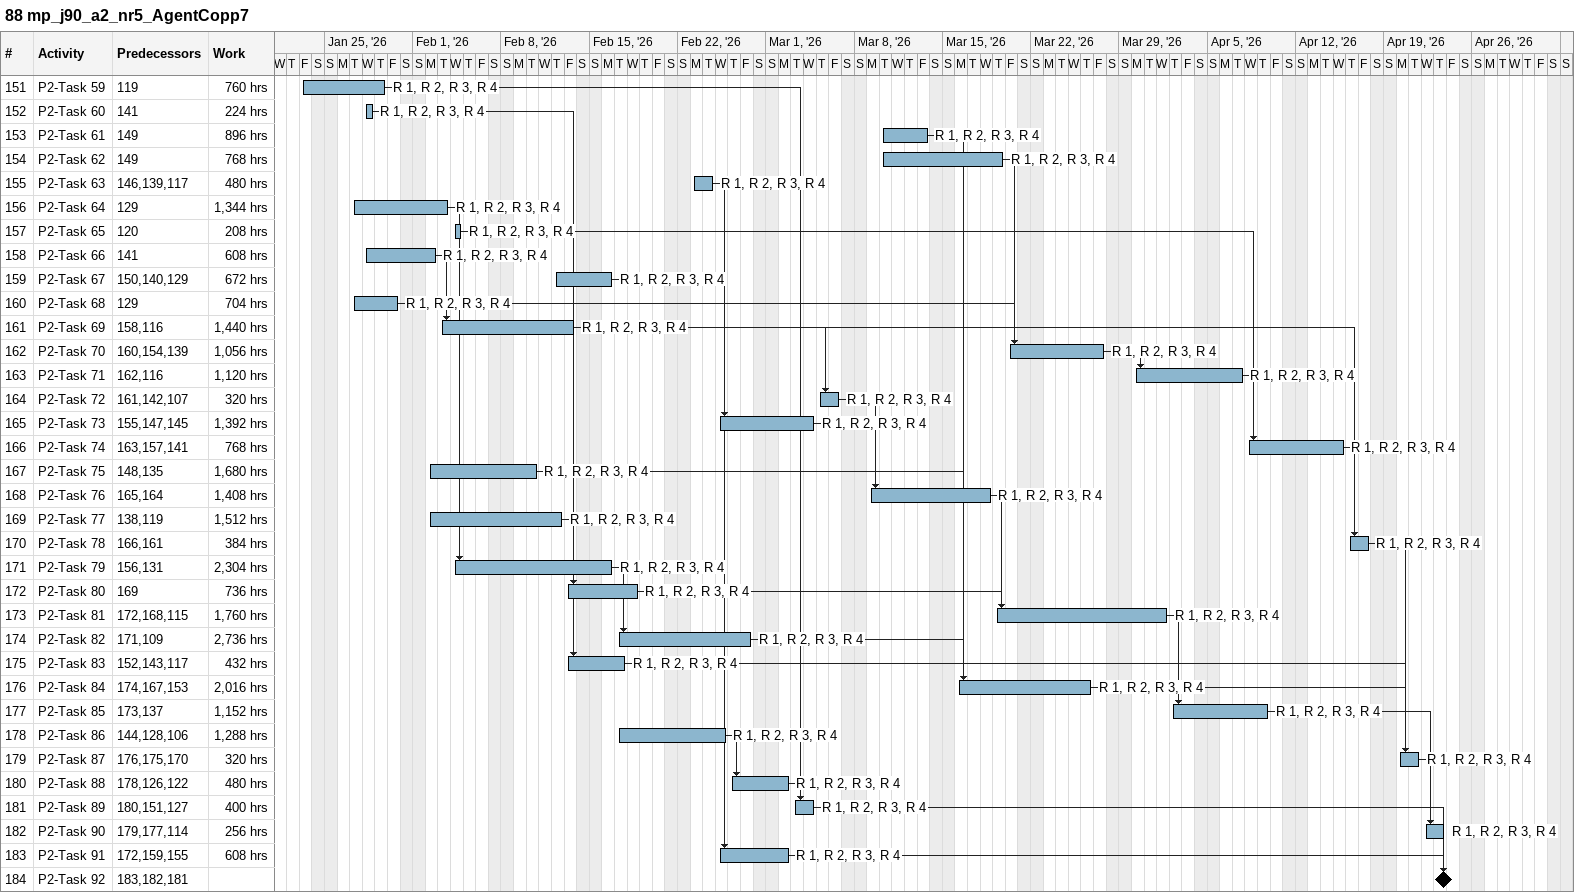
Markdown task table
88 mp_j90_a2_nr5_AgentCopp7

| ID | Task | Start | Finish | Predecessors | Resources | Work (h) |
|---|---|---|---|---|---|---|
| 151 | P2-Task 59 | 2026-01-23 | 2026-01-29 | 119 | R 1, R 2, R 3, R 4 | 760 |
| 152 | P2-Task 60 | 2026-01-28 | 2026-01-28 | 141 | R 1, R 2, R 3, R 4 | 224 |
| 153 | P2-Task 61 | 2026-03-10 | 2026-03-13 | 149 | R 1, R 2, R 3, R 4 | 896 |
| 154 | P2-Task 62 | 2026-03-10 | 2026-03-19 | 149 | R 1, R 2, R 3, R 4 | 768 |
| 155 | P2-Task 63 | 2026-02-23 | 2026-02-24 | 146, 139, 117 | R 1, R 2, R 3, R 4 | 480 |
| 156 | P2-Task 64 | 2026-01-27 | 2026-02-03 | 129 | R 1, R 2, R 3, R 4 | 1344 |
| 157 | P2-Task 65 | 2026-02-04 | 2026-02-04 | 120 | R 1, R 2, R 3, R 4 | 208 |
| 158 | P2-Task 66 | 2026-01-28 | 2026-02-02 | 141 | R 1, R 2, R 3, R 4 | 608 |
| 159 | P2-Task 67 | 2026-02-12 | 2026-02-16 | 150, 140, 129 | R 1, R 2, R 3, R 4 | 672 |
| 160 | P2-Task 68 | 2026-01-27 | 2026-01-30 | 129 | R 1, R 2, R 3, R 4 | 704 |
| 161 | P2-Task 69 | 2026-02-03 | 2026-02-13 | 158, 116 | R 1, R 2, R 3, R 4 | 1440 |
| 162 | P2-Task 70 | 2026-03-20 | 2026-03-27 | 160, 154, 139 | R 1, R 2, R 3, R 4 | 1056 |
| 163 | P2-Task 71 | 2026-03-30 | 2026-04-07 | 162, 116 | R 1, R 2, R 3, R 4 | 1120 |
| 164 | P2-Task 72 | 2026-03-05 | 2026-03-06 | 161, 142, 107 | R 1, R 2, R 3, R 4 | 320 |
| 165 | P2-Task 73 | 2026-02-25 | 2026-03-04 | 155, 147, 145 | R 1, R 2, R 3, R 4 | 1392 |
| 166 | P2-Task 74 | 2026-04-08 | 2026-04-15 | 163, 157, 141 | R 1, R 2, R 3, R 4 | 768 |
| 167 | P2-Task 75 | 2026-02-02 | 2026-02-10 | 148, 135 | R 1, R 2, R 3, R 4 | 1680 |
| 168 | P2-Task 76 | 2026-03-09 | 2026-03-18 | 165, 164 | R 1, R 2, R 3, R 4 | 1408 |
| 169 | P2-Task 77 | 2026-02-02 | 2026-02-12 | 138, 119 | R 1, R 2, R 3, R 4 | 1512 |
| 170 | P2-Task 78 | 2026-04-16 | 2026-04-17 | 166, 161 | R 1, R 2, R 3, R 4 | 384 |
| 171 | P2-Task 79 | 2026-02-04 | 2026-02-16 | 156, 131 | R 1, R 2, R 3, R 4 | 2304 |
| 172 | P2-Task 80 | 2026-02-13 | 2026-02-18 | 169 | R 1, R 2, R 3, R 4 | 736 |
| 173 | P2-Task 81 | 2026-03-19 | 2026-04-01 | 172, 168, 115 | R 1, R 2, R 3, R 4 | 1760 |
| 174 | P2-Task 82 | 2026-02-17 | 2026-02-27 | 171, 109 | R 1, R 2, R 3, R 4 | 2736 |
| 175 | P2-Task 83 | 2026-02-13 | 2026-02-17 | 152, 143, 117 | R 1, R 2, R 3, R 4 | 432 |
| 176 | P2-Task 84 | 2026-03-16 | 2026-03-26 | 174, 167, 153 | R 1, R 2, R 3, R 4 | 2016 |
| 177 | P2-Task 85 | 2026-04-02 | 2026-04-09 | 173, 137 | R 1, R 2, R 3, R 4 | 1152 |
| 178 | P2-Task 86 | 2026-02-17 | 2026-02-25 | 144, 128, 106 | R 1, R 2, R 3, R 4 | 1288 |
| 179 | P2-Task 87 | 2026-04-20 | 2026-04-21 | 176, 175, 170 | R 1, R 2, R 3, R 4 | 320 |
| 180 | P2-Task 88 | 2026-02-26 | 2026-03-02 | 178, 126, 122 | R 1, R 2, R 3, R 4 | 480 |
| 181 | P2-Task 89 | 2026-03-03 | 2026-03-04 | 180, 151, 127 | R 1, R 2, R 3, R 4 | 400 |
| 182 | P2-Task 90 | 2026-04-22 | 2026-04-23 | 179, 177, 114 | R 1, R 2, R 3, R 4 | 256 |
| 183 | P2-Task 91 | 2026-02-25 | 2026-03-02 | 172, 159, 155 | R 1, R 2, R 3, R 4 | 608 |
| 184 | P2-Task 92 (milestone) | 2026-04-23 | 2026-04-23 | 183, 182, 181 |  |  |
